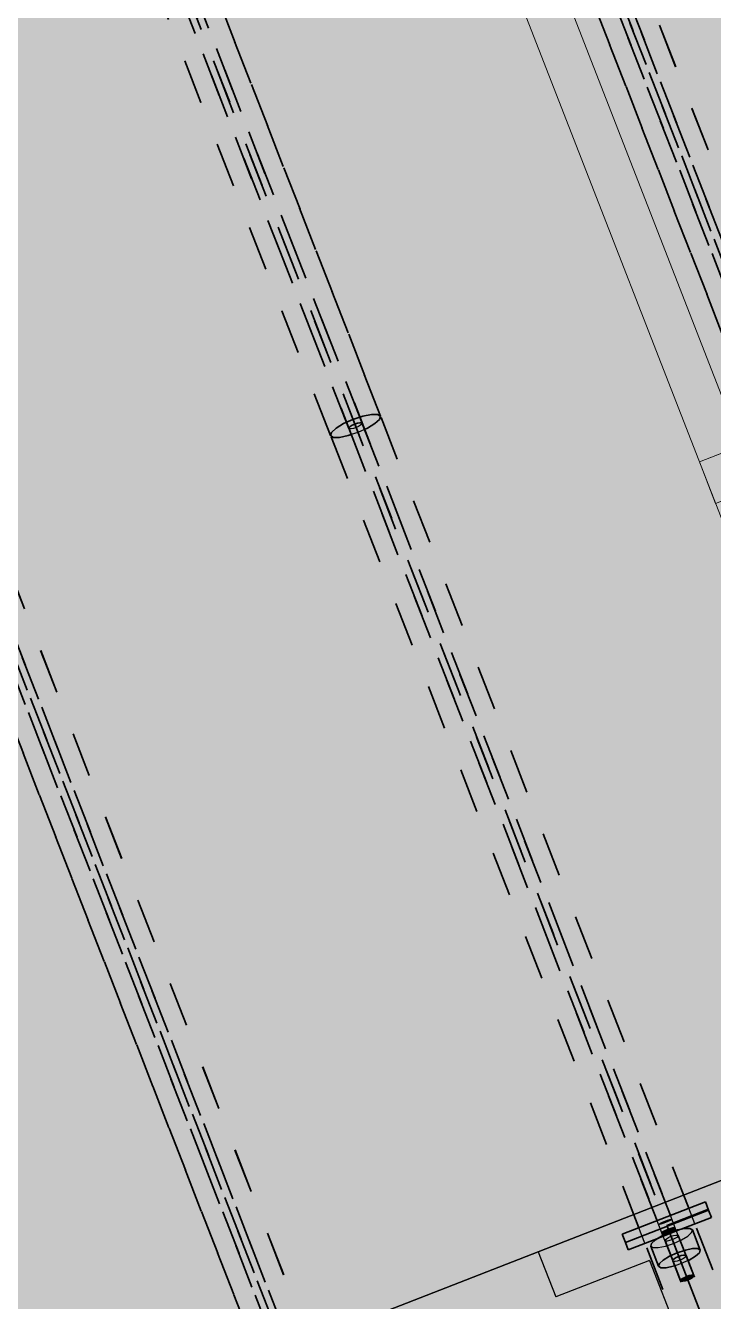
# Model space of a CAD drawing. Header units: metres. Extents: x 2688466 to 2688595, y 1221626 to 1221756.
# Drawn here: x 2688518.022 to 2688519.563, y 1221715.39 to 1221718.246 of the extents above; entities that cross this region are included whole.
import ezdxf

# ---------------------------------------------------------------- set-up
doc = ezdxf.new("R2010")
doc.units = ezdxf.units.M
doc.linetypes.add('AUSGEZOGEN', pattern=[0])
doc.linetypes.add('VERDECKT2_S2', pattern=[0.15, 0.1, -0.05])
for name, color, linetype, lineweight in [('Beton Ansicht', 7, 'AUSGEZOGEN', 35), ('Schnittbeschriftung', 7, 'AUSGEZOGEN', 50), ('Standard', 7, 'AUSGEZOGEN', 13), ('Text Decke', 7, 'AUSGEZOGEN', 25)]:
    doc.layers.add(name, color=color, linetype=linetype, lineweight=lineweight)

# ---------------------------------------------------------------- blocks, each defined once
blk = doc.blocks.new('Kran parametrisch_$F1')
at = {"layer": 'Standard', "color": 1, "linetype": 'AUSGEZOGEN', "lineweight": 18, "transparency": 33554687}
for points in [[(-0.75, -1), (-0.65, -1), (-0.65, 50), (-0.75, 50)], [(-0.65, -1), (-0.75, -1), (-0.75, 50), (-0.65, 50)], [(-0.75, -1), (-0.75, 50), (-0.75, 50), (-0.75, -1)], [(-0.65, 50), (-0.65, -1), (-0.65, -1), (-0.65, 50)], [(-0.75, 28.5625), (-0.6711, 28.5625), (-0.6711, 28.6625), (-0.75, 28.6625)], [(-0.05, 28.6625), (-0.05, 28.5625), (-0.75, 28.5625), (-0.75, 28.6625)], [(0.0289, 28.6625), (-0.05, 28.6625), (-0.75, 28.6625), (-0.6711, 28.6625)]]:
    blk.add_lwpolyline(points, close=True, dxfattribs=at)

msp = doc.modelspace()

# ---------------------------------------------------------------- hatches: boundary and pattern name
at = {"layer": 'Beton Ansicht', "linetype": 'AUSGEZOGEN', "lineweight": 35, "transparency": 33554687}
for points in [[(2688518.7467, 1221717.346), (2688518.7461, 1221717.344), (2688519.4368, 1221715.5706), (2688519.4379, 1221715.571)], [(2688518.7494, 1221717.3485), (2688518.7467, 1221717.346), (2688519.4379, 1221715.571), (2688519.4412, 1221715.5723)], [(2688518.7539, 1221717.3512), (2688518.7494, 1221717.3485), (2688519.4412, 1221715.5723), (2688519.446, 1221715.5742)], [(2688518.7595, 1221717.3537), (2688518.7539, 1221717.3512), (2688519.446, 1221715.5742), (2688519.4517, 1221715.5764)], [(2688518.7653, 1221717.3556), (2688518.7595, 1221717.3537), (2688519.4517, 1221715.5764), (2688519.4574, 1221715.5786)], [(2688518.7705, 1221717.3567), (2688518.7653, 1221717.3556), (2688519.4574, 1221715.5786), (2688519.4622, 1221715.5805)], [(2688518.7742, 1221717.3567), (2688518.7705, 1221717.3567), (2688519.4622, 1221715.5805), (2688519.4655, 1221715.5818)], [(2688518.7759, 1221717.3557), (2688518.7742, 1221717.3567), (2688519.4655, 1221715.5818), (2688519.4666, 1221715.5822)], [(2688519.4481, 1221715.5448), (2688519.4472, 1221715.5439), (2688519.4498, 1221715.5372), (2688519.4509, 1221715.5377)], [(2688519.4512, 1221715.5465), (2688519.4481, 1221715.5448), (2688519.4509, 1221715.5377), (2688519.4541, 1221715.5391)], [(2688519.4559, 1221715.5487), (2688519.4512, 1221715.5465), (2688519.4541, 1221715.5391), (2688519.4588, 1221715.5412)], [(2688519.4616, 1221715.551), (2688519.4559, 1221715.5487), (2688519.4588, 1221715.5412), (2688519.4644, 1221715.5438)], [(2688519.4673, 1221715.5531), (2688519.4616, 1221715.551), (2688519.4644, 1221715.5438), (2688519.4702, 1221715.5457)], [(2688519.4723, 1221715.5547), (2688519.4673, 1221715.5531), (2688519.4702, 1221715.5457), (2688519.4752, 1221715.5473)], [(2688519.4757, 1221715.5556), (2688519.4723, 1221715.5547), (2688519.4752, 1221715.5473), (2688519.4785, 1221715.5484)], [(2688519.477, 1221715.5555), (2688519.4757, 1221715.5556), (2688519.4785, 1221715.5484), (2688519.4796, 1221715.5488)], [(2688519.4892, 1221715.4359), (2688519.4898, 1221715.4378), (2688519.4723, 1221715.4828), (2688519.4717, 1221715.4809)], [(2688519.4898, 1221715.4378), (2688519.4925, 1221715.4403), (2688519.475, 1221715.4853), (2688519.4723, 1221715.4828)], [(2688519.4925, 1221715.4403), (2688519.4971, 1221715.443), (2688519.4795, 1221715.488), (2688519.475, 1221715.4853)], [(2688519.4971, 1221715.443), (2688519.5026, 1221715.4455), (2688519.4851, 1221715.4906), (2688519.4795, 1221715.488)], [(2688519.5026, 1221715.4455), (2688519.5085, 1221715.4475), (2688519.4909, 1221715.4925), (2688519.4851, 1221715.4906)], [(2688519.5085, 1221715.4475), (2688519.5136, 1221715.4485), (2688519.4961, 1221715.4935), (2688519.4909, 1221715.4925)], [(2688519.5136, 1221715.4485), (2688519.5173, 1221715.4485), (2688519.4998, 1221715.4935), (2688519.4961, 1221715.4935)], [(2688519.5173, 1221715.4485), (2688519.5191, 1221715.4475), (2688519.5015, 1221715.4925), (2688519.4998, 1221715.4935)]]:
    msp.add_hatch(color=5, dxfattribs=at).paths.add_polyline_path(points)
at = {"layer": 'Beton Ansicht', "linetype": 'AUSGEZOGEN', "lineweight": 13, "true_color": 0xb20000, "transparency": 33554687}
for points in [[(2688519.5521, 1221715.5941), (2688519.5449, 1221715.6127), (2688519.3585, 1221715.5401), (2688519.3657, 1221715.5215)], [(2688519.5584, 1221715.5779), (2688519.5521, 1221715.5941), (2688519.3657, 1221715.5215), (2688519.3721, 1221715.5053), (2688519.4401, 1221715.5318), (2688519.4469, 1221715.5359), (2688519.4498, 1221715.5372), (2688519.4472, 1221715.5439), (2688519.4481, 1221715.5448), (2688519.4512, 1221715.5465), (2688519.4559, 1221715.5487), (2688519.4616, 1221715.551), (2688519.4673, 1221715.5531), (2688519.4723, 1221715.5547), (2688519.4757, 1221715.5556), (2688519.477, 1221715.5555), (2688519.4796, 1221715.5488), (2688519.4826, 1221715.5498), (2688519.4904, 1221715.5514)]]:
    msp.add_hatch(color=14, dxfattribs=at).paths.add_polyline_path(points)
at = {"layer": 'Beton Ansicht', "linetype": 'AUSGEZOGEN', "lineweight": 13, "transparency": 33554687}
for points in [[(2688519.4645, 1221715.4909), (2688519.4819, 1221715.4988), (2688519.4644, 1221715.5438), (2688519.4469, 1221715.5359)], [(2688519.4819, 1221715.4988), (2688519.5001, 1221715.5048), (2688519.4826, 1221715.5498), (2688519.4644, 1221715.5438)], [(2688519.5001, 1221715.5048), (2688519.5162, 1221715.5081), (2688519.4987, 1221715.5531), (2688519.4826, 1221715.5498)], [(2688519.5162, 1221715.5081), (2688519.5279, 1221715.5081), (2688519.5103, 1221715.5531), (2688519.4987, 1221715.5531)], [(2688519.5279, 1221715.5081), (2688519.5332, 1221715.5048), (2688519.5157, 1221715.5498), (2688519.5103, 1221715.5531)], [(2688519.44, 1221715.4685), (2688519.4418, 1221715.4745), (2688519.4243, 1221715.5195), (2688519.4225, 1221715.5136)], [(2688519.4418, 1221715.4745), (2688519.4504, 1221715.4824), (2688519.4328, 1221715.5274), (2688519.4243, 1221715.5195)], [(2688519.4504, 1221715.4824), (2688519.4645, 1221715.4909), (2688519.4469, 1221715.5359), (2688519.4328, 1221715.5274)], [(2688519.5088, 1221715.4825), (2688519.5229, 1221715.491), (2688519.5315, 1221715.4988), (2688519.5332, 1221715.5048), (2688519.5279, 1221715.5081), (2688519.5162, 1221715.5081), (2688519.5001, 1221715.5048), (2688519.4819, 1221715.4988), (2688519.4645, 1221715.4909), (2688519.4504, 1221715.4824), (2688519.4418, 1221715.4745), (2688519.44, 1221715.4685), (2688519.4454, 1221715.4653), (2688519.457, 1221715.4653), (2688519.4731, 1221715.4686), (2688519.4761, 1221715.4696), (2688519.4717, 1221715.4809), (2688519.4723, 1221715.4828), (2688519.475, 1221715.4853), (2688519.4795, 1221715.488), (2688519.4851, 1221715.4906), (2688519.4909, 1221715.4925), (2688519.4961, 1221715.4935), (2688519.4998, 1221715.4935), (2688519.5015, 1221715.4925), (2688519.5059, 1221715.4812)], [(2688519.5158, 1221715.4431), (2688519.5185, 1221715.4456), (2688519.5191, 1221715.4475), (2688519.5173, 1221715.4485), (2688519.5136, 1221715.4485), (2688519.5085, 1221715.4475), (2688519.5026, 1221715.4455), (2688519.4971, 1221715.443), (2688519.4925, 1221715.4403), (2688519.4898, 1221715.4378), (2688519.4892, 1221715.4359), (2688519.491, 1221715.4348), (2688519.4947, 1221715.4349), (2688519.4998, 1221715.4359), (2688519.5057, 1221715.4378), (2688519.5112, 1221715.4403)]]:
    msp.add_hatch(color=5, dxfattribs=at).paths.add_polyline_path(points)
at = {"layer": 'Standard', "linetype": 'AUSGEZOGEN', "lineweight": 13, "transparency": 33554559}
h = msp.add_hatch(color=7, dxfattribs=at)
h.set_gradient(color1=(199, 199, 199), color2=(199, 199, 199), one_color=1)
h.paths.add_polyline_path([(2688524.0481, 1221722.5136), (2688523.0204, 1221725.1523), (2688510.7203, 1221720.3619), (2688513.256, 1221713.851), (2688516.9486, 1221715.2891), (2688517.1695, 1221714.7219), (2688524.6588, 1221717.6386), (2688522.9298, 1221722.0782)], flags=0)
h = msp.add_hatch(color=7, dxfattribs=at)
h.set_gradient(color1=(140, 255, 140), color2=(140, 255, 140), one_color=1)
h.paths.add_polyline_path([(2688525.0461, 1221717.7465), (2688524.6588, 1221717.6386), (2688517.1695, 1221714.7219), (2688516.9965, 1221714.3283), (2688526.2135, 1221717.9179), (2688526.1177, 1221718.1639)], flags=0)
at = {"layer": 'Standard', "linetype": 'AUSGEZOGEN', "lineweight": 25, "transparency": 33554687}
h = msp.add_hatch(dxfattribs=at)
h.set_pattern_fill('MUSTER', scale=0.225, angle=201.28, style=0, pattern_type=2)
h.set_pattern_definition([(201.28, (2688527.788, 1221730.57237), (-0.1280007, -0.2913174), [0.225, -0.225]), (291.28, (2688527.788, 1221730.57237), (0.2913174, -0.1280007), [0.225, -0.225])])
h.paths.add_polyline_path([(2688517.1695, 1221714.7219), (2688516.9965, 1221714.3283), (2688526.2135, 1221717.9179), (2688526.1177, 1221718.1639), (2688526.1177, 1221718.1639), (2688525.0461, 1221717.7465), (2688524.6588, 1221717.6386)], flags=0)

# ---------------------------------------------------------------- linework, layer by layer
at = {"layer": 'Beton Ansicht', "linetype": 'VERDECKT2_S2', "lineweight": 35, "transparency": 33554687}
for p, q in [((2688520.4282, 1221715.5494), (2688517.556, 1221722.9244)), ((2688520.3808, 1221715.7152), (2688517.5765, 1221722.9158)), ((2688520.4218, 1221715.7311), (2688517.6175, 1221722.9317)), ((2688520.31, 1221715.6876), (2688517.5057, 1221722.8882)), ((2688520.351, 1221715.7035), (2688517.5467, 1221722.9041)), ((2688518.8169, 1221717.3716), (2688516.7137, 1221722.7721)), ((2688518.7461, 1221717.344), (2688516.6429, 1221722.7445)), ((2688519.5042, 1221715.4417), (2688516.6521, 1221722.7648)), ((2688518.7759, 1221717.3557), (2688516.6727, 1221722.7561)), ((2688518.7051, 1221717.3281), (2688516.6019, 1221722.7285)), ((2688518.7515, 1221714.8947), (2688515.8792, 1221722.2698)), ((2688518.7041, 1221715.0605), (2688515.8998, 1221722.2611)), ((2688518.7451, 1221715.0765), (2688515.9408, 1221722.2771)), ((2688518.6333, 1221715.0329), (2688515.829, 1221722.2335)), ((2688518.6743, 1221715.0489), (2688515.87, 1221722.2495)), ((2688521.125, 1221713.7611), (2688518.7842, 1221719.7715)), ((2688520.2212, 1221713.6014), (2688517.8804, 1221719.6119)), ((2688520.4221, 1221715.7312), (2688519.0154, 1221719.3432)), ((2688521.0478, 1221713.9152), (2688518.9446, 1221719.3157)), ((2688521.0776, 1221713.9268), (2688518.9744, 1221719.3273)), ((2688520.3469, 1221715.5936), (2688518.9036, 1221719.2997)), ((2688520.1738, 1221713.7672), (2688518.0706, 1221719.1676)), ((2688519.5079, 1221715.5983), (2688518.1116, 1221719.1836)), ((2688520.144, 1221713.7556), (2688518.0407, 1221719.156)), ((2688519.4483, 1221713.1064), (2688517.1075, 1221719.1169)), ((2688518.7454, 1221715.0766), (2688517.3386, 1221718.6886)), ((2688519.3711, 1221713.2606), (2688517.2678, 1221718.661)), ((2688519.4009, 1221713.2722), (2688517.2976, 1221718.6726)), ((2688518.6702, 1221714.939), (2688517.2268, 1221718.6451)), ((2688519.4368, 1221715.5706), (2688518.7461, 1221717.344)), ((2688519.4666, 1221715.5822), (2688518.7759, 1221717.3557)), ((2688519.3961, 1221715.5547), (2688518.7055, 1221717.3278)), ((2688520.2148, 1221713.7832), (2688519.5214, 1221715.5635)), ((2688520.103, 1221713.7396), (2688519.4096, 1221715.5199))]:
    msp.add_line(p, q, dxfattribs=at)
at = {"layer": 'Beton Ansicht', "linetype": 'VERDECKT2_S2', "lineweight": 25, "transparency": 33554687}
for p, q in [((2688518.7055, 1221717.3278), (2688517.9997, 1221719.1401)), ((2688518.7478, 1221717.343), (2688518.7461, 1221717.344)), ((2688518.7515, 1221717.343), (2688518.7478, 1221717.343)), ((2688518.7567, 1221717.3441), (2688518.7515, 1221717.343)), ((2688518.7625, 1221717.346), (2688518.7567, 1221717.3441)), ((2688518.7681, 1221717.3485), (2688518.7625, 1221717.346)), ((2688518.7813, 1221717.342), (2688518.7666, 1221717.3354)), ((2688518.7726, 1221717.3512), (2688518.7681, 1221717.3485)), ((2688518.7754, 1221717.3537), (2688518.7726, 1221717.3512)), ((2688518.7759, 1221717.3557), (2688518.7754, 1221717.3537)), ((2688518.7666, 1221717.3354), (2688518.7514, 1221717.3303)), ((2688519.5214, 1221715.5635), (2688519.5079, 1221715.5983)), ((2688519.5512, 1221715.5964), (2688519.3648, 1221715.5239)), ((2688519.4498, 1221715.5372), (2688519.4368, 1221715.5706)), ((2688519.4488, 1221715.567), (2688519.4545, 1221715.5693)), ((2688519.4545, 1221715.5693), (2688519.4602, 1221715.5714)), ((2688519.4611, 1221715.569), (2688519.4555, 1221715.5667)), ((2688519.4602, 1221715.5714), (2688519.4651, 1221715.573)), ((2688519.4659, 1221715.5712), (2688519.4611, 1221715.569)), ((2688519.4651, 1221715.573), (2688519.4685, 1221715.5738)), ((2688519.4689, 1221715.5728), (2688519.4659, 1221715.5712)), ((2688519.4796, 1221715.5488), (2688519.4666, 1221715.5822)), ((2688519.4685, 1221715.5738), (2688519.4699, 1221715.5738)), ((2688519.4699, 1221715.5738), (2688519.4689, 1221715.5728)), ((2688519.4096, 1221715.5199), (2688519.3961, 1221715.5547)), ((2688519.4401, 1221715.5622), (2688519.441, 1221715.5631)), ((2688519.4414, 1221715.5621), (2688519.4401, 1221715.5622)), ((2688519.4401, 1221715.5318), (2688519.4904, 1221715.5514)), ((2688519.441, 1221715.5631), (2688519.4441, 1221715.5648)), ((2688519.4448, 1221715.5629), (2688519.4414, 1221715.5621)), ((2688519.4441, 1221715.5648), (2688519.4488, 1221715.567)), ((2688519.4497, 1221715.5645), (2688519.4448, 1221715.5629)), ((2688519.4472, 1221715.5439), (2688519.4485, 1221715.5438)), ((2688519.4485, 1221715.5438), (2688519.4519, 1221715.5447)), ((2688519.4555, 1221715.5667), (2688519.4497, 1221715.5645)), ((2688519.4519, 1221715.5447), (2688519.4569, 1221715.5463)), ((2688519.4569, 1221715.5463), (2688519.4626, 1221715.5484)), ((2688519.4626, 1221715.5484), (2688519.4683, 1221715.5507)), ((2688519.4683, 1221715.5507), (2688519.473, 1221715.5529)), ((2688519.473, 1221715.5529), (2688519.4761, 1221715.5546)), ((2688519.4761, 1221715.5546), (2688519.477, 1221715.5555)), ((2688519.5015, 1221715.4925), (2688519.4796, 1221715.5488)), ((2688519.5054, 1221715.536), (2688519.5139, 1221715.5438)), ((2688519.5139, 1221715.5438), (2688519.5157, 1221715.5498)), ((2688519.4225, 1221715.5136), (2688519.4278, 1221715.5103)), ((2688519.4395, 1221715.5103), (2688519.4556, 1221715.5136)), ((2688519.4717, 1221715.4809), (2688519.4498, 1221715.5372)), ((2688519.4542, 1221715.5259), (2688519.4547, 1221715.5278)), ((2688519.4559, 1221715.5249), (2688519.4542, 1221715.5259)), ((2688519.4547, 1221715.5278), (2688519.4575, 1221715.5303)), ((2688519.4556, 1221715.5136), (2688519.4738, 1221715.5196)), ((2688519.4596, 1221715.5249), (2688519.4559, 1221715.5249)), ((2688519.4575, 1221715.5303), (2688519.462, 1221715.533)), ((2688519.4648, 1221715.5259), (2688519.4596, 1221715.5249)), ((2688519.462, 1221715.533), (2688519.4676, 1221715.5356)), ((2688519.4706, 1221715.5278), (2688519.4648, 1221715.5259)), ((2688519.4676, 1221715.5356), (2688519.4734, 1221715.5375)), ((2688519.4762, 1221715.5304), (2688519.4706, 1221715.5278)), ((2688519.4734, 1221715.5375), (2688519.4786, 1221715.5385)), ((2688519.4738, 1221715.5196), (2688519.4913, 1221715.5275)), ((2688519.4807, 1221715.5331), (2688519.4762, 1221715.5304)), ((2688519.4786, 1221715.5385), (2688519.4823, 1221715.5385)), ((2688519.4834, 1221715.5356), (2688519.4807, 1221715.5331)), ((2688519.4823, 1221715.5385), (2688519.484, 1221715.5375)), ((2688519.484, 1221715.5375), (2688519.4834, 1221715.5356)), ((2688519.4913, 1221715.5275), (2688519.5054, 1221715.536)), ((2688519.4278, 1221715.5103), (2688519.4395, 1221715.5103)), ((2688519.4823, 1221715.4809), (2688519.4881, 1221715.4828)), ((2688519.4881, 1221715.4828), (2688519.4937, 1221715.4854)), ((2688519.4937, 1221715.4854), (2688519.4982, 1221715.4881)), ((2688519.4982, 1221715.4881), (2688519.501, 1221715.4906)), ((2688519.501, 1221715.4906), (2688519.5015, 1221715.4925)), ((2688519.4717, 1221715.4809), (2688519.4734, 1221715.4799)), ((2688519.4734, 1221715.4799), (2688519.4771, 1221715.4799)), ((2688519.4913, 1221715.4746), (2688519.4761, 1221715.4696)), ((2688519.4771, 1221715.4799), (2688519.4823, 1221715.4809)), ((2688519.5059, 1221715.4812), (2688519.4913, 1221715.4746))]:
    msp.add_line(p, q, dxfattribs=at)
at = {"layer": 'Beton Ansicht', "linetype": 'AUSGEZOGEN', "lineweight": 35, "transparency": 33554687}
for p, q in [((2688518.7554, 1221717.3643), (2688518.7772, 1221717.3716)), ((2688518.7772, 1221717.3716), (2688518.7966, 1221717.3755)), ((2688518.7966, 1221717.3755), (2688518.8105, 1221717.3755)), ((2688518.8105, 1221717.3755), (2688518.8169, 1221717.3716)), ((2688518.8169, 1221717.3716), (2688518.8148, 1221717.3644)), ((2688518.7072, 1221717.3353), (2688518.7175, 1221717.3447)), ((2688518.7175, 1221717.3447), (2688518.7344, 1221717.3549)), ((2688518.7344, 1221717.3549), (2688518.7554, 1221717.3643)), ((2688518.7461, 1221717.344), (2688518.7467, 1221717.346)), ((2688518.7467, 1221717.346), (2688518.7494, 1221717.3485)), ((2688518.7494, 1221717.3485), (2688518.7539, 1221717.3512)), ((2688518.7539, 1221717.3512), (2688518.7595, 1221717.3537)), ((2688518.7595, 1221717.3537), (2688518.7653, 1221717.3556)), ((2688518.7653, 1221717.3556), (2688518.7705, 1221717.3567)), ((2688518.7705, 1221717.3567), (2688518.7742, 1221717.3567)), ((2688518.7742, 1221717.3567), (2688518.7759, 1221717.3557)), ((2688518.7876, 1221717.3448), (2688518.7813, 1221717.342)), ((2688518.8045, 1221717.355), (2688518.7876, 1221717.3448)), ((2688518.8148, 1221717.3644), (2688518.8045, 1221717.355)), ((2688518.7051, 1221717.3281), (2688518.7072, 1221717.3353)), ((2688518.7115, 1221717.3242), (2688518.7051, 1221717.3281)), ((2688518.7255, 1221717.3242), (2688518.7115, 1221717.3242)), ((2688518.7448, 1221717.3281), (2688518.7255, 1221717.3242)), ((2688518.7514, 1221717.3303), (2688518.7448, 1221717.3281)), ((2688519.3585, 1221715.5401), (2688519.5449, 1221715.6127)), ((2688519.5521, 1221715.5941), (2688519.5449, 1221715.6127)), ((2688519.5521, 1221715.5941), (2688519.3657, 1221715.5215)), ((2688519.4904, 1221715.5514), (2688519.5584, 1221715.5779)), ((2688519.5584, 1221715.5779), (2688519.5521, 1221715.5941)), ((2688519.3657, 1221715.5215), (2688519.3585, 1221715.5401)), ((2688519.4644, 1221715.5438), (2688519.4469, 1221715.5359)), ((2688519.4481, 1221715.5448), (2688519.4472, 1221715.5439)), ((2688519.4512, 1221715.5465), (2688519.4481, 1221715.5448)), ((2688519.4559, 1221715.5487), (2688519.4512, 1221715.5465)), ((2688519.4616, 1221715.551), (2688519.4559, 1221715.5487)), ((2688519.4673, 1221715.5531), (2688519.4616, 1221715.551)), ((2688519.4826, 1221715.5498), (2688519.4644, 1221715.5438)), ((2688519.4723, 1221715.5547), (2688519.4673, 1221715.5531)), ((2688519.4757, 1221715.5556), (2688519.4723, 1221715.5547)), ((2688519.477, 1221715.5555), (2688519.4757, 1221715.5556)), ((2688519.4987, 1221715.5531), (2688519.4826, 1221715.5498)), ((2688519.5103, 1221715.5531), (2688519.4987, 1221715.5531)), ((2688519.5157, 1221715.5498), (2688519.5103, 1221715.5531)), ((2688519.5157, 1221715.5498), (2688519.5332, 1221715.5048)), ((2688519.3657, 1221715.5215), (2688519.3721, 1221715.5053)), ((2688519.3721, 1221715.5053), (2688519.4401, 1221715.5318)), ((2688519.4243, 1221715.5195), (2688519.4225, 1221715.5136)), ((2688519.4225, 1221715.5136), (2688519.44, 1221715.4685)), ((2688519.4328, 1221715.5274), (2688519.4243, 1221715.5195)), ((2688519.4469, 1221715.5359), (2688519.4328, 1221715.5274)), ((2688519.4418, 1221715.4745), (2688519.4504, 1221715.4824)), ((2688519.4504, 1221715.4824), (2688519.4645, 1221715.4909)), ((2688519.4645, 1221715.4909), (2688519.4819, 1221715.4988)), ((2688519.4723, 1221715.4828), (2688519.4717, 1221715.4809)), ((2688519.475, 1221715.4853), (2688519.4723, 1221715.4828)), ((2688519.4795, 1221715.488), (2688519.475, 1221715.4853)), ((2688519.4851, 1221715.4906), (2688519.4795, 1221715.488)), ((2688519.4819, 1221715.4988), (2688519.5001, 1221715.5048)), ((2688519.4909, 1221715.4925), (2688519.4851, 1221715.4906)), ((2688519.4961, 1221715.4935), (2688519.4909, 1221715.4925)), ((2688519.4998, 1221715.4935), (2688519.4961, 1221715.4935)), ((2688519.5015, 1221715.4925), (2688519.4998, 1221715.4935)), ((2688519.5001, 1221715.5048), (2688519.5162, 1221715.5081)), ((2688519.5191, 1221715.4475), (2688519.5015, 1221715.4925)), ((2688519.5088, 1221715.4825), (2688519.5059, 1221715.4812)), ((2688519.5229, 1221715.491), (2688519.5088, 1221715.4825)), ((2688519.5162, 1221715.5081), (2688519.5279, 1221715.5081)), ((2688519.5315, 1221715.4988), (2688519.5229, 1221715.491)), ((2688519.5279, 1221715.5081), (2688519.5332, 1221715.5048)), ((2688519.5332, 1221715.5048), (2688519.5315, 1221715.4988)), ((2688519.44, 1221715.4685), (2688519.4418, 1221715.4745)), ((2688519.4454, 1221715.4653), (2688519.44, 1221715.4685)), ((2688519.457, 1221715.4653), (2688519.4454, 1221715.4653)), ((2688519.4731, 1221715.4686), (2688519.457, 1221715.4653)), ((2688519.4892, 1221715.4359), (2688519.4717, 1221715.4809)), ((2688519.4761, 1221715.4696), (2688519.4731, 1221715.4686)), ((2688519.4892, 1221715.4359), (2688519.4898, 1221715.4378)), ((2688519.491, 1221715.4348), (2688519.4892, 1221715.4359)), ((2688519.4898, 1221715.4378), (2688519.4925, 1221715.4403)), ((2688519.4947, 1221715.4349), (2688519.491, 1221715.4348)), ((2688519.4925, 1221715.4403), (2688519.4971, 1221715.443)), ((2688519.4998, 1221715.4359), (2688519.4947, 1221715.4349)), ((2688519.4971, 1221715.443), (2688519.5026, 1221715.4455)), ((2688519.5057, 1221715.4378), (2688519.4998, 1221715.4359)), ((2688519.5026, 1221715.4455), (2688519.5085, 1221715.4475)), ((2688519.6794, 1221714.9917), (2688519.5042, 1221715.4417)), ((2688519.5112, 1221715.4403), (2688519.5057, 1221715.4378)), ((2688519.5085, 1221715.4475), (2688519.5136, 1221715.4485)), ((2688519.5158, 1221715.4431), (2688519.5112, 1221715.4403)), ((2688519.5136, 1221715.4485), (2688519.5173, 1221715.4485)), ((2688519.5185, 1221715.4456), (2688519.5158, 1221715.4431)), ((2688519.5173, 1221715.4485), (2688519.5191, 1221715.4475)), ((2688519.5191, 1221715.4475), (2688519.5185, 1221715.4456))]:
    msp.add_line(p, q, dxfattribs=at)
at = {"layer": 'Schnittbeschriftung', "color": 7, "linetype": 'AUSGEZOGEN', "lineweight": 25, "transparency": 33554687}
for points in [[(2688513.256, 1221713.851), (2688510.7203, 1221720.3619), (2688523.0204, 1221725.1523), (2688524.0481, 1221722.5136), (2688522.9298, 1221722.0782), (2688524.6588, 1221717.6386), (2688517.1695, 1221714.7219), (2688516.9486, 1221715.2891), (2688513.256, 1221713.851)], [(2688517.1695, 1221714.7219), (2688524.6588, 1221717.6386), (2688525.0461, 1221717.7465), (2688526.1177, 1221718.1639), (2688526.1177, 1221718.1639), (2688526.1358, 1221718.1173), (2688526.2135, 1221717.9179), (2688516.9965, 1221714.3283), (2688517.1695, 1221714.7219)]]:
    msp.add_lwpolyline(points, close=True, dxfattribs=at)

# ---------------------------------------------------------------- block references
at = {"layer": 'Text Decke', "color": 7, "linetype": 'AUSGEZOGEN', "lineweight": 18, "transparency": 33554687, "rotation": 21.27874073795148}
msp.add_blockref('Kran parametrisch_$F1', (2688530.6321, 1221690.8328), dxfattribs=at)

doc.saveas('drawing.dxf')
